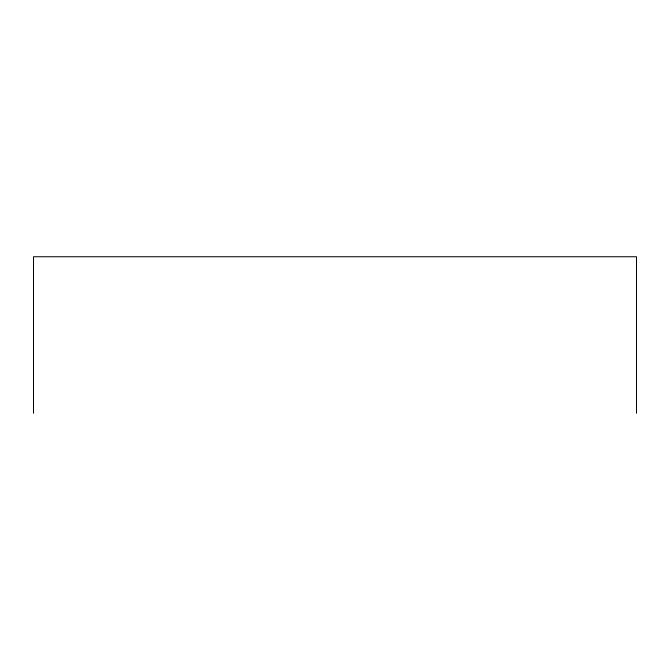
<?xml version="1.0" encoding="UTF-8"?>
<svg xmlns="http://www.w3.org/2000/svg" width="670" height="670" viewBox="0 0 670 670"><rect width="100%" height="100%" fill="white"/><g stroke="black" fill="none" stroke-linecap="round" stroke-linejoin="round"><path stroke-width="1" d="M636.5 413.256L636.5 256.744L33.5 256.744L33.5 413.256"/></g></svg>
